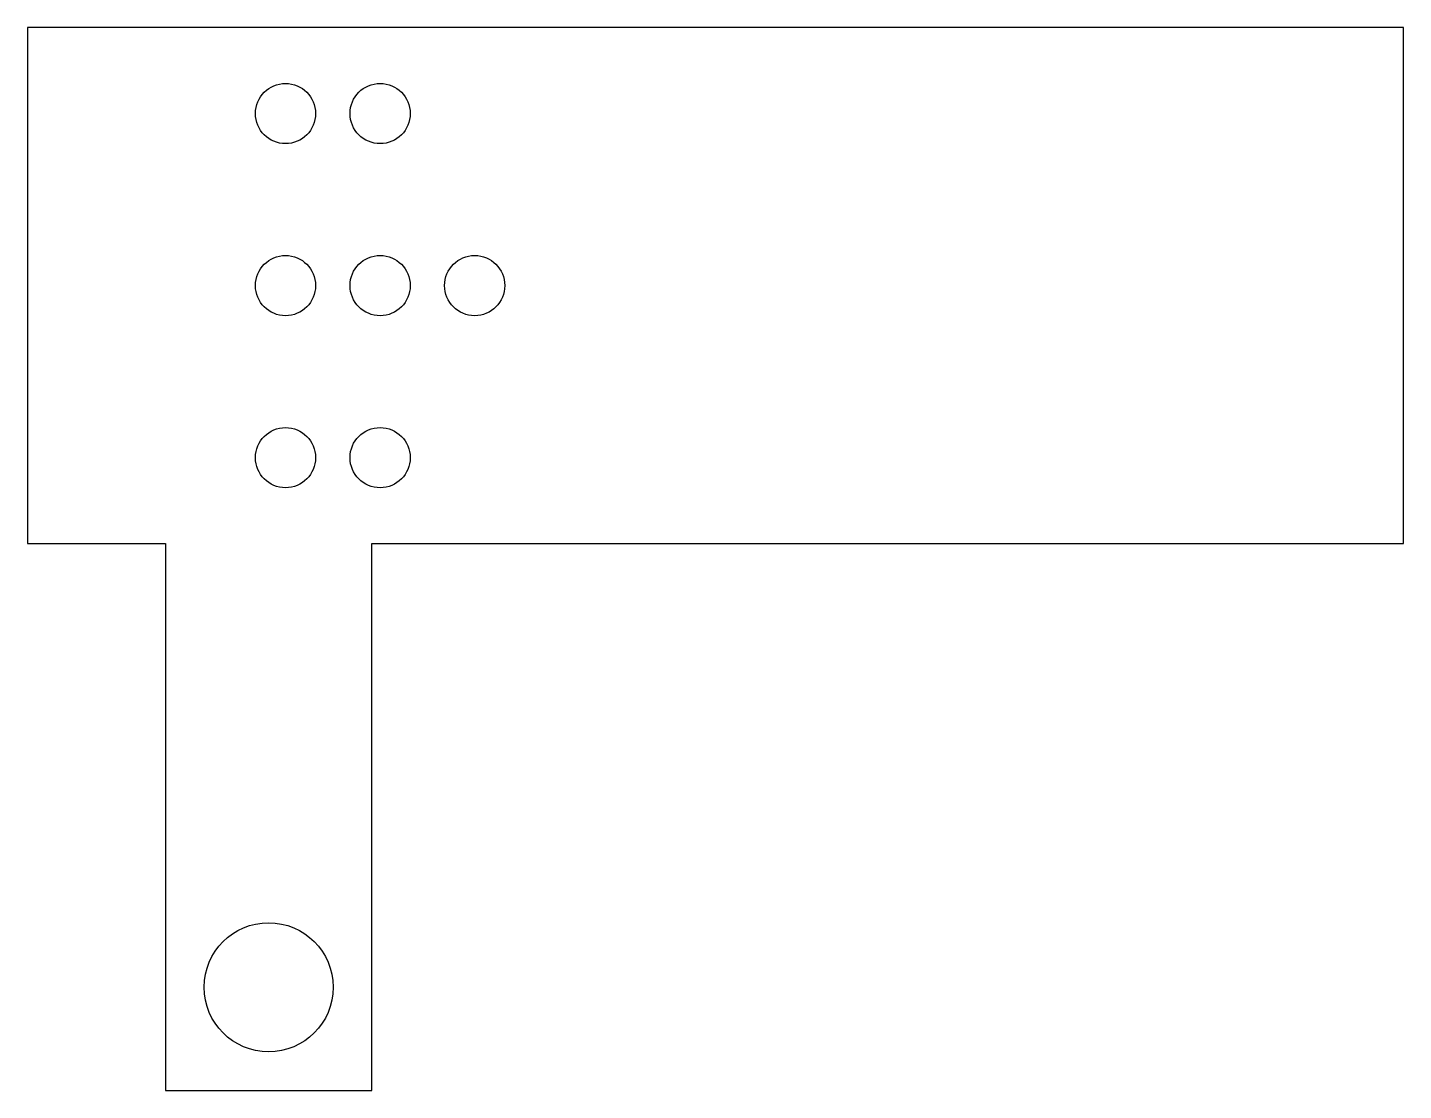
# Model space of a CAD drawing. Header units: millimetres. Extents: x -40 to 40, y -46.8 to 15.
import ezdxf

# ---------------------------------------------------------------- set-up
doc = ezdxf.new("R2010")
doc.units = ezdxf.units.MM

msp = doc.modelspace()

# ---------------------------------------------------------------- linework, layer by layer
at = {"color": 7, "linetype": 'Continuous', "lineweight": 25}
for p, q in [((-40, 15), (-40, -15)), ((40, 15), (-40, 15)), ((40, -15), (40, 15)), ((-40, -15), (-31.982, -15)), ((-31.982, -15), (-31.982, -46.784)), ((-19.982, -46.784), (-19.982, -15)), ((-19.982, -15), (40, -15)), ((-31.982, -46.784), (-19.982, -46.784))]:
    msp.add_line(p, q, dxfattribs=at)
for centre, radius in [((-25, 10), 1.75), ((-19.5, 10), 1.75), ((-25, 0), 1.75), ((-19.5, 0), 1.75), ((-14, 0), 1.75), ((-25, -10), 1.75), ((-19.5, -10), 1.75), ((-25.982, -40.784), 3.75)]:
    msp.add_circle(centre, radius, dxfattribs=at)

doc.saveas('drawing.dxf')
